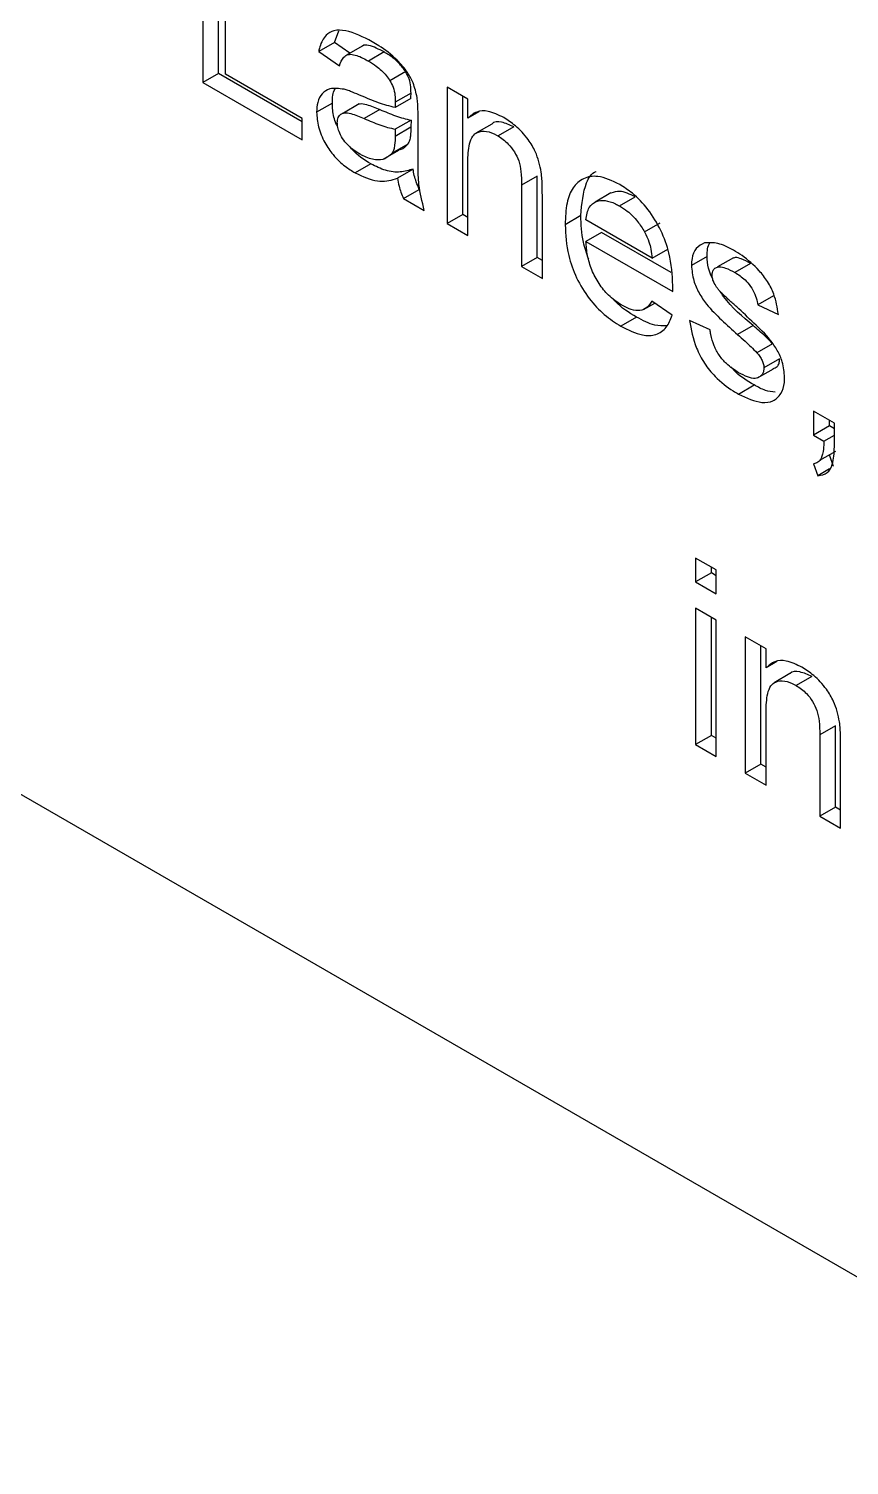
# Model space of a CAD drawing. Extents: x 75 to 2075, y 25 to 1460.
# Drawn here: x 1923.13 to 1931.57, y 1014.97 to 1029.74 of the extents above; entities that cross this region are included whole.
import ezdxf

# ---------------------------------------------------------------- set-up
doc = ezdxf.new("R2010")
doc.units = 0
doc.header["$LTSCALE"] = 5
doc.linetypes.add('SLD-KATı', pattern=[0])
doc.layers.get('0').update_dxf_attribs({"linetype": 'CONTINUOUS'})

msp = doc.modelspace()

# ---------------------------------------------------------------- linework, layer by layer
at = {"color": 7, "linetype": 'SLD-KATı'}
for p, q in [((1904.205, 1032.747), (1980.168, 988.894)), ((1924.921, 1031.104), (1924.921, 1029.187)), ((1925.082, 1029.28), (1925.082, 1031.011)), ((1925.155, 1029.273), (1925.155, 1030.969)), ((1926.274, 1029.6), (1926.321, 1029.719)), ((1926.274, 1029.6), (1926.113, 1029.506)), ((1926.434, 1029.489), (1926.274, 1029.6)), ((1926.561, 1029.562), (1926.4, 1029.469)), ((1926.113, 1029.506), (1926.325, 1029.359)), ((1926.786, 1029.501), (1926.624, 1029.408)), ((1925.082, 1029.28), (1924.921, 1029.187)), ((1925.942, 1028.784), (1925.082, 1029.28)), ((1925.942, 1028.818), (1925.155, 1029.273)), ((1927.007, 1029.299), (1926.845, 1029.206)), ((1924.921, 1029.187), (1925.942, 1028.597)), ((1927.062, 1029.079), (1926.9, 1028.986)), ((1927.645, 1029.015), (1927.432, 1029.138)), ((1927.432, 1029.138), (1927.432, 1027.737)), ((1926.253, 1028.976), (1926.091, 1028.882)), ((1926.528, 1028.967), (1926.367, 1028.873)), ((1927.061, 1029.023), (1926.899, 1028.929)), ((1927.594, 1027.83), (1927.594, 1029.045)), ((1927.645, 1028.819), (1927.645, 1029.015)), ((1925.942, 1028.597), (1925.942, 1028.818)), ((1926.742, 1028.909), (1926.58, 1028.816)), ((1927.062, 1028.801), (1926.9, 1028.708)), ((1927.062, 1028.801), (1927.061, 1028.73)), ((1927.134, 1028.517), (1927.134, 1028.817)), ((1927.758, 1028.884), (1927.645, 1028.819)), ((1926.899, 1028.637), (1927.061, 1028.73)), ((1926.9, 1028.708), (1926.899, 1028.637)), ((1927.891, 1028.76), (1927.729, 1028.667)), ((1928.117, 1028.732), (1927.956, 1028.639)), ((1926.776, 1028.398), (1926.937, 1028.491)), ((1927.029, 1028.554), (1926.868, 1028.461)), ((1926.65, 1028.35), (1926.488, 1028.257)), ((1927.645, 1027.614), (1927.645, 1028.365)), ((1927.083, 1028.297), (1926.922, 1028.204)), ((1928.36, 1028.224), (1928.199, 1028.131)), ((1928.36, 1027.388), (1928.36, 1028.224)), ((1926.985, 1027.995), (1927.147, 1028.088)), ((1928.199, 1028.131), (1928.199, 1027.294)), ((1929.117, 1028.051), (1928.955, 1027.957)), ((1926.985, 1027.995), (1927.198, 1027.872)), ((1928.412, 1027.171), (1928.412, 1028.029)), ((1929.206, 1027.918), (1929.367, 1028.011)), ((1927.594, 1027.83), (1927.432, 1027.737)), ((1927.645, 1027.8), (1927.594, 1027.83)), ((1928.807, 1027.818), (1928.646, 1027.725)), ((1929.54, 1027.38), (1928.859, 1027.774)), ((1929.462, 1027.652), (1929.623, 1027.745)), ((1927.432, 1027.737), (1927.645, 1027.614)), ((1929.02, 1027.646), (1928.859, 1027.552)), ((1929.737, 1027.232), (1929.02, 1027.646)), ((1928.859, 1027.552), (1929.752, 1027.037)), ((1929.54, 1027.38), (1929.701, 1027.474)), ((1928.36, 1027.388), (1928.199, 1027.294)), ((1928.412, 1027.358), (1928.36, 1027.388)), ((1930.106, 1027.399), (1929.944, 1027.306)), ((1930.375, 1027.383), (1930.213, 1027.29)), ((1930.552, 1027.327), (1930.39, 1027.234)), ((1928.199, 1027.294), (1928.412, 1027.171)), ((1929.45, 1026.852), (1929.567, 1026.919)), ((1929.746, 1026.794), (1929.538, 1026.939)), ((1930.787, 1026.995), (1930.626, 1026.901)), ((1930.626, 1026.901), (1930.838, 1026.803)), ((1929.38, 1026.775), (1929.218, 1026.681)), ((1930.136, 1026.643), (1929.923, 1026.741)), ((1930.578, 1026.688), (1930.417, 1026.595)), ((1930.778, 1026.501), (1930.617, 1026.408)), ((1930.851, 1026.346), (1930.689, 1026.252)), ((1930.624, 1026.15), (1930.786, 1026.243)), ((1930.427, 1025.983), (1930.589, 1026.077)), ((1931.413, 1025.684), (1931.2, 1025.807)), ((1931.2, 1025.807), (1931.2, 1025.562)), ((1931.362, 1025.655), (1931.362, 1025.714)), ((1931.413, 1025.439), (1931.413, 1025.684)), ((1931.362, 1025.655), (1931.2, 1025.562)), ((1931.2, 1025.562), (1931.306, 1025.5)), ((1931.306, 1025.5), (1931.413, 1025.562)), ((1931.413, 1025.625), (1931.362, 1025.655)), ((1931.265, 1025.302), (1931.427, 1025.395)), ((1931.2, 1025.267), (1931.243, 1025.144)), ((1931.404, 1025.237), (1931.363, 1025.358)), ((1931.363, 1025.213), (1931.243, 1025.144)), ((1930.2, 1024.174), (1929.987, 1024.296)), ((1929.987, 1024.296), (1929.987, 1024.051)), ((1930.149, 1024.144), (1930.149, 1024.203)), ((1930.149, 1024.144), (1929.987, 1024.051)), ((1929.987, 1024.051), (1930.2, 1023.928)), ((1930.2, 1024.114), (1930.149, 1024.144)), ((1930.2, 1023.928), (1930.2, 1024.174)), ((1930.2, 1023.657), (1929.987, 1023.78)), ((1929.987, 1023.78), (1929.987, 1022.379)), ((1930.149, 1022.472), (1930.149, 1023.687)), ((1930.2, 1022.256), (1930.2, 1023.657)), ((1930.711, 1023.362), (1930.498, 1023.485)), ((1930.498, 1023.485), (1930.498, 1022.084)), ((1930.659, 1022.177), (1930.659, 1023.392)), ((1930.711, 1023.167), (1930.711, 1023.362)), ((1930.823, 1023.232), (1930.711, 1023.167)), ((1930.956, 1023.108), (1930.795, 1023.014)), ((1931.183, 1023.08), (1931.021, 1022.987)), ((1930.711, 1021.961), (1930.711, 1022.712)), ((1930.149, 1022.472), (1929.987, 1022.379)), ((1930.2, 1022.443), (1930.149, 1022.472)), ((1931.426, 1022.572), (1931.264, 1022.478)), ((1931.264, 1022.478), (1931.264, 1021.642)), ((1931.426, 1021.735), (1931.426, 1022.572)), ((1929.987, 1022.379), (1930.2, 1022.256)), ((1931.477, 1021.519), (1931.477, 1022.376)), ((1930.659, 1022.177), (1930.498, 1022.084)), ((1930.711, 1022.148), (1930.659, 1022.177)), ((1930.498, 1022.084), (1930.711, 1021.961)), ((1931.426, 1021.735), (1931.264, 1021.642)), ((1931.477, 1021.705), (1931.426, 1021.735)), ((1931.264, 1021.642), (1931.477, 1021.519))]:
    msp.add_line(p, q, dxfattribs=at)
for points, knots in [([(1926.662, 1029.607), (1926.57, 1029.654), (1926.432, 1029.723), (1926.271, 1029.73), (1926.175, 1029.675), (1926.132, 1029.587), (1926.116, 1029.522), (1926.113, 1029.506)], [0, 0, 0, 0, 0.381352, 0.567555, 0.726289, 0.932644, 1, 1, 1, 1]), ([(1926.786, 1029.501), (1926.732, 1029.529), (1926.654, 1029.569), (1926.577, 1029.576), (1926.562, 1029.562), (1926.561, 1029.562)], [0, 0, 0, 0, 0.689525, 0.994833, 1, 1, 1, 1]), ([(1927.124, 1029.033), (1927.113, 1029.083), (1927.094, 1029.17), (1927.02, 1029.307), (1926.899, 1029.445), (1926.772, 1029.542), (1926.686, 1029.593), (1926.662, 1029.607)], [0, 0, 0, 0, 0.199455, 0.346679, 0.554057, 0.880346, 1, 1, 1, 1]), ([(1926.325, 1029.359), (1926.338, 1029.392), (1926.357, 1029.443), (1926.412, 1029.48), (1926.492, 1029.475), (1926.565, 1029.441), (1926.616, 1029.412), (1926.624, 1029.408)], [0, 0, 0, 0, 0.2794164, 0.442135, 0.6052756, 0.9367878, 1, 1, 1, 1]), ([(1926.624, 1029.408), (1926.651, 1029.391), (1926.714, 1029.352), (1926.792, 1029.283), (1926.833, 1029.224), (1926.845, 1029.206)], [0, 0, 0, 0, 0.3452128, 0.8051814, 1, 1, 1, 1]), ([(1927.007, 1029.299), (1926.984, 1029.33), (1926.945, 1029.383), (1926.868, 1029.45), (1926.817, 1029.482), (1926.786, 1029.501)], [0, 0, 0, 0, 0.34859, 0.60015, 1, 1, 1, 1]), ([(1927.062, 1029.079), (1927.061, 1029.1), (1927.06, 1029.146), (1927.047, 1029.222), (1927.02, 1029.275), (1927.007, 1029.299)], [0, 0, 0, 0, 0.296105, 0.673457, 1, 1, 1, 1]), ([(1926.373, 1029.117), (1926.322, 1029.125), (1926.234, 1029.138), (1926.145, 1029.079), (1926.098, 1028.993), (1926.093, 1028.917), (1926.091, 1028.882)], [0, 0, 0, 0, 0.341138, 0.573347, 0.804941, 1, 1, 1, 1]), ([(1926.253, 1028.976), (1926.254, 1029.031), (1926.254, 1029.088), (1926.281, 1029.118), (1926.282, 1029.119)], [0, 0, 0, 0, 0.964887, 1, 1, 1, 1]), ([(1926.548, 1029.051), (1926.519, 1029.064), (1926.475, 1029.082), (1926.417, 1029.105), (1926.388, 1029.113), (1926.373, 1029.117)], [0, 0, 0, 0, 0.49916, 0.749313, 1, 1, 1, 1]), ([(1926.845, 1029.206), (1926.857, 1029.184), (1926.884, 1029.134), (1926.898, 1029.057), (1926.9, 1029.009), (1926.9, 1028.986)], [0, 0, 0, 0, 0.300025, 0.66691, 1, 1, 1, 1]), ([(1927.061, 1029.023), (1927.061, 1029.027), (1927.061, 1029.037), (1927.061, 1029.056), (1927.062, 1029.07), (1927.062, 1029.079)], [0, 0, 0, 0, 0.2500879, 0.5001759, 1, 1, 1, 1]), ([(1926.309, 1028.728), (1926.304, 1028.739), (1926.274, 1028.796), (1926.257, 1028.884), (1926.254, 1028.951), (1926.253, 1028.976)], [0, 0, 0, 0, 0.127874, 0.685719, 1, 1, 1, 1]), ([(1926.529, 1028.965), (1926.532, 1028.966), (1926.553, 1028.975), (1926.627, 1028.955), (1926.696, 1028.928), (1926.742, 1028.909)], [0, 0, 0, 0, 0.057187, 0.367912, 1, 1, 1, 1]), ([(1926.899, 1028.929), (1926.842, 1028.944), (1926.756, 1028.966), (1926.638, 1029.013), (1926.578, 1029.039), (1926.548, 1029.051)], [0, 0, 0, 0, 0.496844, 0.748289, 1, 1, 1, 1]), ([(1926.9, 1028.986), (1926.9, 1028.981), (1926.9, 1028.972), (1926.9, 1028.953), (1926.899, 1028.939), (1926.899, 1028.929)], [0, 0, 0, 0, 0.250125, 0.500209, 1, 1, 1, 1]), ([(1927.134, 1028.817), (1927.134, 1028.848), (1927.134, 1028.899), (1927.131, 1028.971), (1927.127, 1029.012), (1927.124, 1029.033)], [0, 0, 0, 0, 0.443026, 0.720976, 1, 1, 1, 1]), ([(1926.091, 1028.882), (1926.095, 1028.832), (1926.101, 1028.732), (1926.168, 1028.574), (1926.264, 1028.431), (1926.376, 1028.327), (1926.454, 1028.278), (1926.488, 1028.257)], [0, 0, 0, 0, 0.209342, 0.421152, 0.601941, 0.825003, 1, 1, 1, 1]), ([(1926.304, 1028.773), (1926.306, 1028.792), (1926.31, 1028.83), (1926.338, 1028.864), (1926.382, 1028.88), (1926.464, 1028.865), (1926.534, 1028.836), (1926.58, 1028.816)], [0, 0, 0, 0, 0.14185, 0.284625, 0.418595, 0.61021, 1, 1, 1, 1]), ([(1926.58, 1028.816), (1926.634, 1028.794), (1926.715, 1028.76), (1926.822, 1028.724), (1926.874, 1028.713), (1926.9, 1028.708)], [0, 0, 0, 0, 0.498042, 0.748476, 1, 1, 1, 1]), ([(1926.742, 1028.909), (1926.795, 1028.887), (1926.876, 1028.853), (1926.983, 1028.818), (1927.036, 1028.806), (1927.062, 1028.801)], [0, 0, 0, 0, 0.498042, 0.748476, 1, 1, 1, 1]), ([(1928.015, 1028.826), (1927.96, 1028.853), (1927.861, 1028.901), (1927.73, 1028.894), (1927.674, 1028.845), (1927.645, 1028.819)], [0, 0, 0, 0, 0.376651, 0.683137, 1, 1, 1, 1]), ([(1928.117, 1028.732), (1928.075, 1028.751), (1927.994, 1028.787), (1927.914, 1028.786), (1927.891, 1028.76), (1927.891, 1028.76)], [0, 0, 0, 0, 0.512783, 0.997252, 1, 1, 1, 1]), ([(1928.401, 1028.265), (1928.385, 1028.336), (1928.361, 1028.451), (1928.258, 1028.62), (1928.143, 1028.742), (1928.055, 1028.8), (1928.015, 1028.826)], [0, 0, 0, 0, 0.309743, 0.50206, 0.771551, 1, 1, 1, 1]), ([(1926.537, 1028.45), (1926.498, 1028.475), (1926.439, 1028.512), (1926.368, 1028.593), (1926.329, 1028.66), (1926.307, 1028.724), (1926.305, 1028.757), (1926.304, 1028.773)], [0, 0, 0, 0, 0.364248, 0.548916, 0.73488, 0.874247, 1, 1, 1, 1]), ([(1926.899, 1028.637), (1926.898, 1028.605), (1926.897, 1028.557), (1926.886, 1028.497), (1926.874, 1028.473), (1926.868, 1028.461)], [0, 0, 0, 0, 0.4892447, 0.7411622, 1, 1, 1, 1]), ([(1927.061, 1028.73), (1927.06, 1028.698), (1927.058, 1028.65), (1927.048, 1028.59), (1927.036, 1028.566), (1927.029, 1028.554)], [0, 0, 0, 0, 0.4892447, 0.7411622, 1, 1, 1, 1]), ([(1927.645, 1028.365), (1927.648, 1028.431), (1927.651, 1028.532), (1927.689, 1028.637), (1927.749, 1028.684), (1927.835, 1028.692), (1927.911, 1028.664), (1927.951, 1028.642), (1927.956, 1028.639)], [0, 0, 0, 0, 0.306171, 0.466325, 0.599856, 0.790969, 0.974732, 1, 1, 1, 1]), ([(1927.956, 1028.639), (1927.992, 1028.614), (1928.053, 1028.572), (1928.127, 1028.476), (1928.175, 1028.376), (1928.197, 1028.257), (1928.198, 1028.177), (1928.199, 1028.131)], [0, 0, 0, 0, 0.235391, 0.394109, 0.55396, 0.739129, 1, 1, 1, 1]), ([(1926.65, 1028.35), (1926.58, 1028.392), (1926.503, 1028.436), (1926.442, 1028.518), (1926.437, 1028.524)], [0, 0, 0, 0, 0.923857, 1, 1, 1, 1]), ([(1927.029, 1028.554), (1927.008, 1028.529), (1926.983, 1028.498), (1926.943, 1028.495), (1926.936, 1028.495)], [0, 0, 0, 0, 0.828925, 1, 1, 1, 1]), ([(1927.198, 1027.872), (1927.176, 1027.962), (1927.135, 1028.122), (1927.136, 1028.329), (1927.135, 1028.454), (1927.134, 1028.517)], [0, 0, 0, 0, 0.391266, 0.69525, 1, 1, 1, 1]), ([(1926.868, 1028.461), (1926.845, 1028.438), (1926.799, 1028.394), (1926.693, 1028.385), (1926.602, 1028.415), (1926.548, 1028.444), (1926.537, 1028.45)], [0, 0, 0, 0, 0.289618, 0.585077, 0.918137, 1, 1, 1, 1]), ([(1927.083, 1028.297), (1927.04, 1028.284), (1926.954, 1028.258), (1926.805, 1028.272), (1926.7, 1028.325), (1926.65, 1028.35)], [0, 0, 0, 0, 0.34102, 0.684816, 1, 1, 1, 1]), ([(1926.488, 1028.257), (1926.566, 1028.221), (1926.718, 1028.151), (1926.851, 1028.18), (1926.915, 1028.201), (1926.922, 1028.204)], [0, 0, 0, 0, 0.488632, 0.946157, 1, 1, 1, 1]), ([(1926.922, 1028.204), (1926.926, 1028.176), (1926.935, 1028.129), (1926.957, 1028.058), (1926.976, 1028.016), (1926.985, 1027.995)], [0, 0, 0, 0, 0.400831, 0.696969, 1, 1, 1, 1]), ([(1927.147, 1028.088), (1927.136, 1028.114), (1927.115, 1028.161), (1927.094, 1028.232), (1927.087, 1028.275), (1927.083, 1028.297)], [0, 0, 0, 0, 0.368014, 0.680416, 1, 1, 1, 1]), ([(1928.412, 1028.029), (1928.411, 1028.06), (1928.411, 1028.114), (1928.409, 1028.192), (1928.403, 1028.241), (1928.401, 1028.265)], [0, 0, 0, 0, 0.4052881, 0.7021629, 1, 1, 1, 1]), ([(1929.207, 1028.138), (1929.13, 1028.175), (1928.994, 1028.239), (1928.829, 1028.209), (1928.719, 1028.113), (1928.655, 1027.945), (1928.649, 1027.802), (1928.646, 1027.725)], [0, 0, 0, 0, 0.238843, 0.420255, 0.60132, 0.785857, 1, 1, 1, 1]), ([(1928.807, 1027.818), (1928.818, 1027.938), (1928.834, 1028.122), (1928.917, 1028.257), (1928.965, 1028.272), (1928.965, 1028.272)], [0, 0, 0, 0, 0.646304, 0.994181, 1, 1, 1, 1]), ([(1929.367, 1028.011), (1929.311, 1028.038), (1929.218, 1028.083), (1929.146, 1028.059), (1929.117, 1028.05)], [0, 0, 0, 0, 0.605348, 1, 1, 1, 1]), ([(1929.753, 1027.099), (1929.747, 1027.209), (1929.737, 1027.39), (1929.637, 1027.668), (1929.504, 1027.885), (1929.352, 1028.046), (1929.25, 1028.11), (1929.207, 1028.138)], [0, 0, 0, 0, 0.2925457, 0.4838695, 0.6755749, 0.8601511, 1, 1, 1, 1]), ([(1928.859, 1027.774), (1928.867, 1027.821), (1928.881, 1027.91), (1928.962, 1027.969), (1929.057, 1027.979), (1929.141, 1027.953), (1929.192, 1027.925), (1929.206, 1027.918)], [0, 0, 0, 0, 0.26686, 0.497851, 0.698822, 0.917598, 1, 1, 1, 1]), ([(1929.206, 1027.918), (1929.232, 1027.901), (1929.296, 1027.86), (1929.388, 1027.77), (1929.439, 1027.688), (1929.462, 1027.652)], [0, 0, 0, 0, 0.283535, 0.680519, 1, 1, 1, 1]), ([(1928.888, 1027.37), (1928.868, 1027.429), (1928.814, 1027.585), (1928.81, 1027.729), (1928.807, 1027.818)], [0, 0, 0, 0, 0.3777614, 1, 1, 1, 1]), ([(1928.646, 1027.725), (1928.651, 1027.621), (1928.661, 1027.446), (1928.756, 1027.176), (1928.886, 1026.963), (1929.048, 1026.791), (1929.161, 1026.718), (1929.218, 1026.681)], [0, 0, 0, 0, 0.272978, 0.458358, 0.644454, 0.820522, 1, 1, 1, 1]), ([(1929.462, 1027.652), (1929.479, 1027.617), (1929.507, 1027.558), (1929.53, 1027.466), (1929.536, 1027.411), (1929.54, 1027.38)], [0, 0, 0, 0, 0.38065, 0.647269, 1, 1, 1, 1]), ([(1929.221, 1026.901), (1929.177, 1026.93), (1929.095, 1026.986), (1928.991, 1027.117), (1928.915, 1027.26), (1928.871, 1027.411), (1928.863, 1027.505), (1928.859, 1027.552)], [0, 0, 0, 0, 0.22349, 0.41354, 0.603329, 0.799902, 1, 1, 1, 1]), ([(1930.078, 1027.537), (1930.047, 1027.522), (1929.987, 1027.492), (1929.949, 1027.398), (1929.945, 1027.33), (1929.944, 1027.306)], [0, 0, 0, 0, 0.404062, 0.793067, 1, 1, 1, 1]), ([(1930.375, 1027.464), (1930.348, 1027.478), (1930.294, 1027.507), (1930.191, 1027.543), (1930.122, 1027.539), (1930.078, 1027.537)], [0, 0, 0, 0, 0.2585455, 0.5175173, 1, 1, 1, 1]), ([(1930.106, 1027.399), (1930.107, 1027.454), (1930.108, 1027.509), (1930.134, 1027.538), (1930.134, 1027.539)], [0, 0, 0, 0, 0.979998, 1, 1, 1, 1]), ([(1930.838, 1026.803), (1930.827, 1026.872), (1930.809, 1026.983), (1930.731, 1027.143), (1930.618, 1027.283), (1930.495, 1027.39), (1930.405, 1027.446), (1930.375, 1027.464)], [0, 0, 0, 0, 0.254955, 0.414776, 0.573962, 0.85937, 1, 1, 1, 1]), ([(1929.944, 1027.306), (1929.949, 1027.255), (1929.957, 1027.163), (1930.019, 1027.021), (1930.116, 1026.879), (1930.255, 1026.744), (1930.363, 1026.645), (1930.417, 1026.595)], [0, 0, 0, 0, 0.190247, 0.339533, 0.488607, 0.742286, 1, 1, 1, 1]), ([(1930.164, 1027.165), (1930.151, 1027.192), (1930.119, 1027.262), (1930.108, 1027.342), (1930.106, 1027.39), (1930.106, 1027.399)], [0, 0, 0, 0, 0.346557, 0.871145, 1, 1, 1, 1]), ([(1930.552, 1027.327), (1930.52, 1027.344), (1930.467, 1027.371), (1930.405, 1027.391), (1930.382, 1027.383), (1930.376, 1027.38)], [0, 0, 0, 0, 0.522208, 0.869369, 1, 1, 1, 1]), ([(1930.157, 1027.208), (1930.159, 1027.226), (1930.163, 1027.259), (1930.193, 1027.284), (1930.235, 1027.297), (1930.304, 1027.28), (1930.359, 1027.251), (1930.39, 1027.234)], [0, 0, 0, 0, 0.162598, 0.303153, 0.454721, 0.684868, 1, 1, 1, 1]), ([(1930.179, 1027.122), (1930.176, 1027.129), (1930.166, 1027.151), (1930.158, 1027.181), (1930.157, 1027.201), (1930.157, 1027.208)], [0, 0, 0, 0, 0.252423, 0.740955, 1, 1, 1, 1]), ([(1930.39, 1027.234), (1930.426, 1027.211), (1930.483, 1027.175), (1930.554, 1027.093), (1930.599, 1027.013), (1930.618, 1026.947), (1930.624, 1026.911), (1930.626, 1026.901)], [0, 0, 0, 0, 0.329903, 0.530389, 0.731484, 0.922639, 1, 1, 1, 1]), ([(1929.752, 1027.037), (1929.752, 1027.042), (1929.752, 1027.052), (1929.752, 1027.073), (1929.753, 1027.089), (1929.753, 1027.099)], [0, 0, 0, 0, 0.2500017, 0.5000036, 1, 1, 1, 1]), ([(1930.25, 1027.025), (1930.243, 1027.032), (1930.23, 1027.047), (1930.205, 1027.078), (1930.189, 1027.104), (1930.179, 1027.122)], [0, 0, 0, 0, 0.252089, 0.50459, 1, 1, 1, 1]), ([(1930.578, 1026.688), (1930.47, 1026.778), (1930.347, 1026.879), (1930.249, 1027.021), (1930.238, 1027.038)], [0, 0, 0, 0, 0.881932, 1, 1, 1, 1]), ([(1930.411, 1026.879), (1930.384, 1026.903), (1930.343, 1026.939), (1930.29, 1026.987), (1930.263, 1027.013), (1930.25, 1027.025)], [0, 0, 0, 0, 0.49989, 0.749888, 1, 1, 1, 1]), ([(1929.38, 1026.775), (1929.302, 1026.82), (1929.219, 1026.868), (1929.149, 1026.954), (1929.144, 1026.96)], [0, 0, 0, 0, 0.93398, 1, 1, 1, 1]), ([(1929.538, 1026.939), (1929.518, 1026.909), (1929.482, 1026.856), (1929.395, 1026.836), (1929.307, 1026.855), (1929.249, 1026.886), (1929.221, 1026.901)], [0, 0, 0, 0, 0.3100193, 0.5513237, 0.7912297, 1, 1, 1, 1]), ([(1930.902, 1026.155), (1930.898, 1026.207), (1930.891, 1026.297), (1930.83, 1026.434), (1930.732, 1026.577), (1930.585, 1026.714), (1930.469, 1026.824), (1930.411, 1026.879)], [0, 0, 0, 0, 0.18994, 0.325479, 0.460153, 0.728194, 1, 1, 1, 1]), ([(1929.218, 1026.681), (1929.294, 1026.643), (1929.422, 1026.579), (1929.584, 1026.586), (1929.693, 1026.658), (1929.729, 1026.75), (1929.746, 1026.794)], [0, 0, 0, 0, 0.325179, 0.554007, 0.783187, 1, 1, 1, 1]), ([(1929.692, 1026.684), (1929.651, 1026.683), (1929.553, 1026.682), (1929.443, 1026.741), (1929.38, 1026.775)], [0, 0, 0, 0, 0.420319, 1, 1, 1, 1]), ([(1929.923, 1026.741), (1929.941, 1026.647), (1929.969, 1026.498), (1930.074, 1026.296), (1930.205, 1026.137), (1930.328, 1026.042), (1930.409, 1025.994), (1930.427, 1025.983)], [0, 0, 0, 0, 0.310385, 0.485531, 0.661072, 0.92516, 1, 1, 1, 1]), ([(1930.429, 1026.203), (1930.387, 1026.231), (1930.317, 1026.276), (1930.229, 1026.377), (1930.172, 1026.483), (1930.146, 1026.574), (1930.138, 1026.627), (1930.136, 1026.643)], [0, 0, 0, 0, 0.305621, 0.498011, 0.691926, 0.906018, 1, 1, 1, 1]), ([(1930.417, 1026.595), (1930.443, 1026.572), (1930.49, 1026.531), (1930.557, 1026.47), (1930.597, 1026.429), (1930.617, 1026.408)], [0, 0, 0, 0, 0.38563, 0.692285, 1, 1, 1, 1]), ([(1930.778, 1026.501), (1930.753, 1026.527), (1930.708, 1026.573), (1930.64, 1026.634), (1930.599, 1026.67), (1930.578, 1026.688)], [0, 0, 0, 0, 0.38685, 0.693324, 1, 1, 1, 1]), ([(1930.617, 1026.408), (1930.627, 1026.396), (1930.647, 1026.371), (1930.672, 1026.329), (1930.687, 1026.288), (1930.689, 1026.264), (1930.689, 1026.252)], [0, 0, 0, 0, 0.270049, 0.542109, 0.781155, 1, 1, 1, 1]), ([(1930.785, 1026.245), (1930.799, 1026.251), (1930.825, 1026.261), (1930.847, 1026.298), (1930.85, 1026.33), (1930.851, 1026.346)], [0, 0, 0, 0, 0.389133, 0.705524, 1, 1, 1, 1]), ([(1930.589, 1026.077), (1930.514, 1026.12), (1930.43, 1026.168), (1930.358, 1026.253), (1930.35, 1026.262)], [0, 0, 0, 0, 0.8902542, 1, 1, 1, 1]), ([(1930.427, 1025.983), (1930.51, 1025.944), (1930.638, 1025.884), (1930.787, 1025.904), (1930.867, 1025.979), (1930.899, 1026.074), (1930.902, 1026.137), (1930.902, 1026.155)], [0, 0, 0, 0, 0.360579, 0.556225, 0.753319, 0.932581, 1, 1, 1, 1]), ([(1930.689, 1026.252), (1930.687, 1026.233), (1930.684, 1026.194), (1930.649, 1026.157), (1930.597, 1026.138), (1930.518, 1026.156), (1930.46, 1026.187), (1930.429, 1026.203)], [0, 0, 0, 0, 0.153143, 0.307673, 0.498105, 0.734329, 1, 1, 1, 1]), ([(1930.804, 1026.002), (1930.771, 1026.006), (1930.702, 1026.014), (1930.628, 1026.055), (1930.589, 1026.077)], [0, 0, 0, 0, 0.4753017, 1, 1, 1, 1]), ([(1931.306, 1025.5), (1931.305, 1025.472), (1931.302, 1025.408), (1931.286, 1025.328), (1931.249, 1025.277), (1931.216, 1025.27), (1931.2, 1025.267)], [0, 0, 0, 0, 0.25743, 0.59355, 0.803542, 1, 1, 1, 1]), ([(1931.243, 1025.144), (1931.278, 1025.149), (1931.346, 1025.16), (1931.406, 1025.271), (1931.411, 1025.376), (1931.413, 1025.439)], [0, 0, 0, 0, 0.309277, 0.587752, 1, 1, 1, 1]), ([(1931.08, 1023.174), (1931.026, 1023.2), (1930.927, 1023.248), (1930.795, 1023.242), (1930.739, 1023.192), (1930.711, 1023.167)], [0, 0, 0, 0, 0.376651, 0.683137, 1, 1, 1, 1]), ([(1931.466, 1022.612), (1931.451, 1022.683), (1931.426, 1022.798), (1931.324, 1022.967), (1931.209, 1023.09), (1931.121, 1023.147), (1931.08, 1023.174)], [0, 0, 0, 0, 0.309743, 0.50206, 0.771551, 1, 1, 1, 1]), ([(1930.711, 1022.712), (1930.713, 1022.779), (1930.716, 1022.879), (1930.754, 1022.984), (1930.815, 1023.032), (1930.9, 1023.04), (1930.977, 1023.011), (1931.016, 1022.989), (1931.021, 1022.987)], [0, 0, 0, 0, 0.306171, 0.466325, 0.599856, 0.790969, 0.974732, 1, 1, 1, 1]), ([(1931.183, 1023.08), (1931.141, 1023.098), (1931.06, 1023.134), (1930.979, 1023.133), (1930.957, 1023.108), (1930.957, 1023.107)], [0, 0, 0, 0, 0.512783, 0.997252, 1, 1, 1, 1]), ([(1931.021, 1022.987), (1931.057, 1022.961), (1931.118, 1022.92), (1931.192, 1022.824), (1931.24, 1022.723), (1931.262, 1022.604), (1931.263, 1022.525), (1931.264, 1022.478)], [0, 0, 0, 0, 0.2353906, 0.3941087, 0.5539599, 0.7391295, 1, 1, 1, 1]), ([(1931.477, 1022.376), (1931.477, 1022.407), (1931.476, 1022.461), (1931.474, 1022.54), (1931.469, 1022.588), (1931.466, 1022.612)], [0, 0, 0, 0, 0.405288, 0.702163, 1, 1, 1, 1])]:
    msp.add_open_spline(points, degree=3, knots=knots, dxfattribs=at)

doc.saveas('drawing.dxf')
